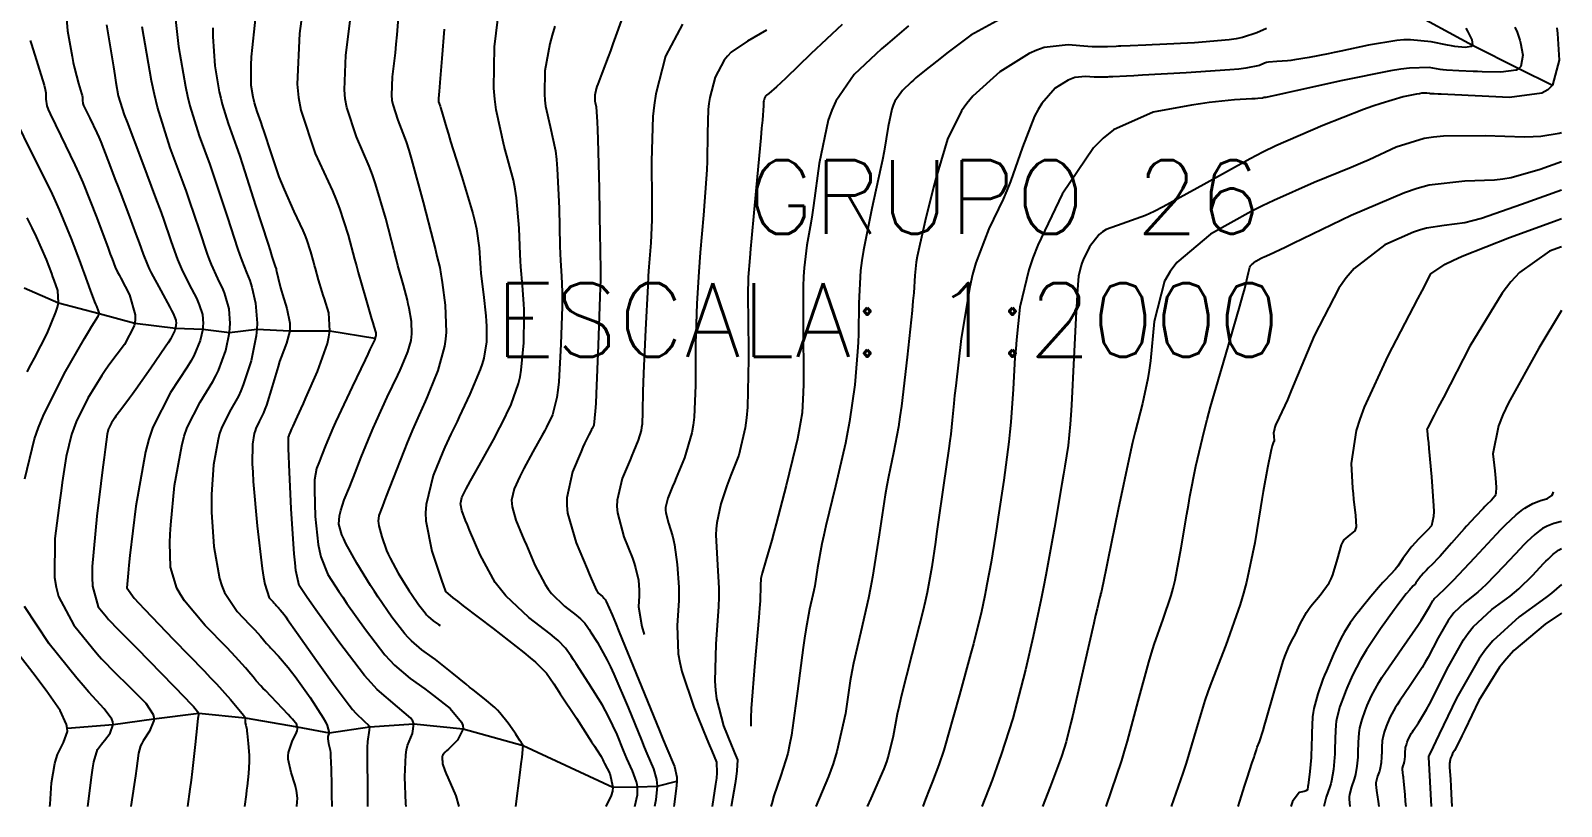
# Model space of a CAD drawing. Header units: metres. Extents: x 837475 to 838479, y 1189012 to 1191015.
# Drawn here: x 838289.4 to 838476.5, y 1189013.9 to 1189108.7 of the extents above; entities that cross this region are included whole.
import ezdxf

# ---------------------------------------------------------------- set-up
doc = ezdxf.new("R2010")
doc.units = ezdxf.units.M
doc.header["$LTSCALE"] = 0.3
for name, color, linetype in [('COTAS 10', 1, 'Continuous'), ('COTAS INT', 252, 'Continuous'), ('DRENAJE', 5, 'Continuous')]:
    doc.layers.add(name, color=color, linetype=linetype)
doc.layers.add('PTOBLIGADO', color=90, linetype='Continuous', lineweight=30)
doc.styles.get("Standard").update_dxf_attribs({"font": 'simplex.shx'})

msp = doc.modelspace()

# ---------------------------------------------------------------- linework, layer by layer
at = {"layer": 'COTAS 10'}
for points in [[(838293.618, 1189112.104), (838293.887, 1189108.648), (838294.456, 1189105.476), (838294.606, 1189104.743), (838294.754, 1189104.073), (838295.259, 1189102.178), (838295.625, 1189100.963), (838295.685, 1189100.721), (838295.726, 1189100.521), (838295.723, 1189100.142), (838295.789, 1189099.738), (838295.873, 1189099.522), (838295.987, 1189099.262), (838296.634, 1189097.947), (838297.481, 1189096.184), (838297.72, 1189095.64), (838297.962, 1189095.073), (838298.849, 1189092.826), (838299.781, 1189090.353), (838300.05, 1189089.644), (838300.324, 1189088.923), (838301.352, 1189086.232), (838302.269, 1189083.803), (838302.473, 1189083.248), (838302.656, 1189082.745), (838303.133, 1189081.352), (838303.669, 1189080.025), (838303.888, 1189079.563), (838304.137, 1189079.06), (838305.295, 1189076.9), (838306.403, 1189074.869), (838306.621, 1189074.447), (838306.802, 1189074.086), (838307.136, 1189073.288), (838307.172, 1189072.852), (838307.165, 1189072.719), (838307.151, 1189072.58), (838307.036, 1189072.034), (838306.487, 1189070.969), (838306.198, 1189070.504), (838305.851, 1189069.965), (838304.101, 1189067.402), (838302.257, 1189064.797), (838301.849, 1189064.231), (838301.485, 1189063.733), (838300.545, 1189062.493), (838299.958, 1189061.737), (838299.817, 1189061.543), (838299.686, 1189061.355), (838299.292, 1189060.736), (838299.01, 1189060.17), (838298.949, 1189060.017), (838298.895, 1189059.865), (838298.766, 1189059.332), (838298.519, 1189057.48), (838298.392, 1189056.497), (838298.239, 1189055.311), (838297.474, 1189049.332), (838296.937, 1189043.185), (838296.928, 1189041.894), (838296.978, 1189040.781), (838297.665, 1189038.244), (838298.664, 1189037.014), (838298.913, 1189036.724), (838299.149, 1189036.456), (838299.899, 1189035.673), (838301.149, 1189034.434), (838301.7, 1189033.878), (838302.34, 1189033.23), (838305.394, 1189030.122), (838308.302, 1189027.12), (838308.85, 1189026.539), (838309.287, 1189026.067), (838309.94, 1189025.264), (838309.831, 1189024.618), (838309.788, 1189024.245), (838309.739, 1189023.788), (838309.518, 1189021.437), (838309.16, 1189018.131), (838309.026, 1189017.073), (838308.877, 1189015.954), (838308.57255, 1189013.87212)], [(838335.28237, 1189013.87212), (838335.262, 1189014.206), (838335.138, 1189017.472), (838335.247, 1189020.166), (838335.334, 1189020.773), (838335.447, 1189021.319), (838336.061, 1189022.792), (838336.251, 1189023.948), (838336.097, 1189024.295), (838335.853, 1189024.653), (838334.224, 1189026.045), (838331.777, 1189028.151), (838331.018, 1189028.96), (838330.223, 1189029.867), (838327.056, 1189033.959), (838324.246, 1189037.894), (838323.675, 1189038.702), (838323.195, 1189039.389), (838322.21, 1189040.85), (838321.823, 1189042.695), (838321.719, 1189043.623), (838321.617, 1189044.731), (838321.262, 1189050.24), (838320.998, 1189055.649), (838320.953, 1189056.695), (838320.921, 1189057.545), (838320.906, 1189058.984), (838320.983, 1189059.175), (838321.008, 1189059.239), (838321.035, 1189059.308), (838321.147, 1189059.595), (838321.325, 1189060.015), (838321.394, 1189060.167), (838321.471, 1189060.335), (838321.82, 1189061.074), (838322.471, 1189062.496), (838322.738, 1189063.095), (838323.042, 1189063.782), (838324.457, 1189067.007), (838325.679, 1189070.419), (838325.863, 1189071.224), (838325.98, 1189071.97), (838325.843, 1189074.158), (838325.301, 1189075.873), (838325.163, 1189076.32), (838325.03, 1189076.755), (838324.59, 1189078.225), (838324.2, 1189079.592), (838324.098, 1189079.962), (838323.998, 1189080.328), (838323.658, 1189081.623), (838323.149, 1189083.153), (838322.943, 1189083.669), (838322.708, 1189084.224), (838321.623, 1189086.561), (838320.414, 1189089.239), (838320.101, 1189090.008), (838319.798, 1189090.791), (838318.782, 1189093.72), (838317.943, 1189096.327), (838317.751, 1189096.907), (838317.577, 1189097.425), (838317.096, 1189098.782), (838316.761, 1189099.849), (838316.678, 1189100.184), (838316.601, 1189100.537), (838316.36, 1189101.955), (838316.344, 1189104.419), (838316.409, 1189105.432), (838316.503, 1189106.588), (838317.094, 1189111.955)], [(838363.27323, 1189013.87212), (838363.599, 1189015.282), (838363.597, 1189016.255), (838363.542, 1189016.563), (838363.462, 1189016.887), (838362.974, 1189018.194), (838362.29, 1189019.738), (838362.088, 1189020.211), (838361.879, 1189020.704), (838361.075, 1189022.649), (838360.037, 1189024.87), (838359.68, 1189025.537), (838359.293, 1189026.227), (838357.643, 1189028.904), (838356.083, 1189031.284), (838355.752, 1189031.786), (838355.465, 1189032.22), (838354.792, 1189033.22), (838353.869, 1189034.132), (838353.423, 1189034.511), (838352.896, 1189034.944), (838350.307, 1189036.965), (838347.491, 1189039.582), (838346.821, 1189040.392), (838346.198, 1189041.239), (838344.342, 1189044.604), (838343.056, 1189047.63), (838342.792, 1189048.262), (838342.568, 1189048.805), (838342.092, 1189050.027), (838341.965, 1189050.659), (838341.962, 1189050.83), (838341.972, 1189051), (838342.121, 1189051.601), (838342.645, 1189052.662), (838342.891, 1189053.123), (838343.181, 1189053.655), (838344.593, 1189056.178), (838346.17, 1189059.041), (838346.564, 1189059.787), (838346.94, 1189060.514), (838348.142, 1189062.971), (838349.036, 1189065.541), (838349.218, 1189066.339), (838349.371, 1189067.173), (838349.684, 1189070.498), (838349.735, 1189073.746), (838349.724, 1189074.533), (838349.7, 1189075.27), (838349.522, 1189077.527), (838349.308, 1189079.778), (838349.261, 1189080.512), (838349.221, 1189081.295), (838349.123, 1189084.522), (838348.806, 1189088.211), (838348.627, 1189089.284), (838348.41, 1189090.379), (838347.297, 1189094.522), (838346.283, 1189098.994), (838346.128, 1189100.296), (838346.027, 1189101.626), (838346.113, 1189106.662), (838346.681, 1189111.369)], [(838388.578, 1189109.391), (838384.771, 1189105.806), (838381.707, 1189102.847), (838381.096, 1189102.269), (838380.589, 1189101.796), (838379.614, 1189100.963), (838379.35, 1189100.784), (838379.291, 1189100.723), (838379.237, 1189100.659), (838379.094, 1189100.386), (838379.012, 1189100.065), (838378.997, 1189099.97), (838378.985, 1189099.871), (838378.972, 1189099.492), (838378.842, 1189097.717), (838378.756, 1189096.739), (838378.649, 1189095.549), (838378.084, 1189089.492), (838377.505, 1189083.287), (838377.39, 1189082.003), (838377.294, 1189080.908), (838377.112, 1189078.521), (838377.085, 1189076.283), (838377.087, 1189075.281), (838377.094, 1189074.114), (838377.153, 1189068.521), (838377.022, 1189062.661), (838376.908, 1189061.325), (838376.761, 1189060.115), (838375.952, 1189056.781), (838374.99, 1189054.336), (838374.746, 1189053.686), (838374.513, 1189053.048), (838373.753, 1189050.841), (838373.263, 1189048.504), (838373.2, 1189047.785), (838373.168, 1189047.034), (838373.314, 1189044.06), (838373.506, 1189040.538), (838373.502, 1189039.442), (838373.475, 1189038.294), (838373.171, 1189033.71), (838373.029, 1189029.18), (838373.104, 1189028.066), (838373.227, 1189027.012), (838374.085, 1189023.71), (838375.065, 1189021.305), (838375.266, 1189020.816), (838375.436, 1189020.404), (838375.795, 1189019.554), (838375.736, 1189018.23), (838375.642, 1189017.518), (838375.516, 1189016.658), (838375.04443, 1189013.87212)], [(838470.833, 1189109.058), (838471.12, 1189108.455), (838471.361, 1189107.751), (838471.434, 1189107.468), (838471.509, 1189107.146), (838471.801, 1189105.665), (838471.574, 1189104.29), (838471.322, 1189104.034), (838470.988, 1189103.833), (838469.098, 1189103.56), (838466.839, 1189103.635), (838466.273, 1189103.653), (838465.731, 1189103.67), (838463.989, 1189103.722), (838462.471, 1189103.816), (838462.071, 1189103.859), (838461.68, 1189103.91), (838460.342, 1189104.156), (838457.938, 1189104.087), (838456.875, 1189103.94), (838455.639, 1189103.738), (838449.742, 1189102.543), (838444.06, 1189101.284), (838442.959, 1189101.04), (838442.064, 1189100.843), (838440.541, 1189100.51), (838440.37, 1189100.482), (838440.328, 1189100.476), (838440.289, 1189100.472), (838440.164, 1189100.463), (838440.066, 1189100.455), (838440.043, 1189100.45), (838440.023, 1189100.445), (838439.964, 1189100.418), (838439.414, 1189100.363), (838439.084, 1189100.34), (838438.677, 1189100.313), (838436.565, 1189100.188), (838433.448, 1189099.867), (838432.407, 1189099.717), (838431.29, 1189099.541), (838426.613, 1189098.682), (838421.753, 1189096.52), (838420.521, 1189095.523), (838419.337, 1189094.352), (838415.47, 1189088.682), (838412.523, 1189082.425), (838411.919, 1189080.885), (838411.407, 1189079.427), (838410.327, 1189074.857), (838409.906, 1189070.873), (838409.81, 1189069.786), (838409.723, 1189068.705), (838409.485, 1189064.857), (838409.201, 1189060.834), (838409.085, 1189059.643), (838408.953, 1189058.418), (838408.343, 1189053.715), (838407.671, 1189049.188), (838407.499, 1189048.073), (838407.334, 1189047.019), (838406.791, 1189043.715), (838406.301, 1189040.991), (838406.169, 1189040.302), (838406.039, 1189039.642), (838405.583, 1189037.493), (838404.905, 1189034.765), (838404.635, 1189033.739), (838404.329, 1189032.596), (838402.928, 1189027.493), (838401.55, 1189022.611), (838401.259, 1189021.608), (838401.006, 1189020.757), (838400.421, 1189018.94), (838399.625, 1189016.902), (838399.239, 1189015.91), (838398.782, 1189014.733), (838398.44823, 1189013.87212)], [(838437.00512, 1189013.87212), (838437.407, 1189015.145), (838437.783, 1189016.328), (838438.097, 1189017.313), (838438.721, 1189019.219), (838438.915, 1189019.772), (838438.959, 1189019.904), (838438.998, 1189020.027), (838439.106, 1189020.396), (838439.231, 1189020.796), (838439.281, 1189020.938), (838439.339, 1189021.093), (838439.604, 1189021.77), (838440.061, 1189023.143), (838440.239, 1189023.738), (838440.44, 1189024.426), (838441.353, 1189027.686), (838442.287, 1189030.931), (838442.502, 1189031.61), (838442.697, 1189032.193), (838443.241, 1189033.502), (838443.702, 1189034.329), (838443.844, 1189034.607), (838443.993, 1189034.906), (838444.586, 1189036.166), (838445.345, 1189037.558), (838445.599, 1189037.941), (838445.872, 1189038.323), (838447.016, 1189039.694), (838448.113, 1189041.199), (838448.356, 1189041.666), (838448.573, 1189042.153), (838449.137, 1189044.094), (838449.617, 1189045.81), (838449.779, 1189046.156), (838449.955, 1189046.446), (838450.701, 1189047.029), (838451.313, 1189047.528), (838451.406, 1189047.765), (838451.465, 1189048.045), (838451.401, 1189049.415), (838451.148, 1189051.392), (838451.089, 1189052.055), (838451.034, 1189052.768), (838450.873, 1189055.761), (838451.479, 1189059.798), (838451.908, 1189061.17), (838452.451, 1189062.652), (838455.352, 1189068.919), (838458.979, 1189075.878), (838459.495, 1189076.87), (838460.562, 1189078.919), (838462.304, 1189080.116), (838463.246, 1189080.571), (838464.388, 1189081.08), (838470.175, 1189083.367), (838476.126, 1189085.548), (838476.51378, 1189085.68618)], [(838457.52438, 1189013.87212), (838457.476, 1189014.487), (838457.41, 1189015.321), (838457.274, 1189016.919), (838457.216, 1189017.384), (838457.199, 1189017.504), (838457.181, 1189017.621), (838457.115, 1189018.014), (838457.083, 1189018.366), (838457.087, 1189018.458), (838457.096, 1189018.546), (838457.179, 1189018.845), (838457.282, 1189019.136), (838457.305, 1189019.219), (838457.325, 1189019.305), (838457.379, 1189019.624), (838457.41, 1189019.962), (838457.416, 1189020.058), (838457.421, 1189020.156), (838457.428, 1189020.52), (838457.449, 1189020.882), (838457.462, 1189020.978), (838457.478, 1189021.072), (838457.562, 1189021.398), (838457.681, 1189021.726), (838457.718, 1189021.821), (838457.757, 1189021.919), (838457.916, 1189022.287), (838458.197, 1189022.796), (838458.313, 1189022.981), (838458.447, 1189023.186), (838459.068, 1189024.09), (838460.038, 1189025.717), (838460.392, 1189026.378), (838460.783, 1189027.131), (838462.501, 1189030.611), (838464.541, 1189034.21), (838465.134, 1189035.038), (838465.74, 1189035.793), (838468.03, 1189037.908), (838470.238, 1189039.551), (838470.792, 1189040.008), (838471.32, 1189040.465), (838473.021, 1189042.123), (838474.341, 1189043.531), (838474.629, 1189043.831), (838474.885, 1189044.092), (838475.529, 1189044.707), (838475.945, 1189045.03), (838476.056, 1189045.106), (838476.165, 1189045.177), (838476.51378, 1189045.36558)]]:
    msp.add_lwpolyline(points, dxfattribs=at)
at = {"layer": 'COTAS INT'}
for points in [[(838323.006, 1189113.775), (838322.252, 1189108.291), (838321.995, 1189102.096), (838322.156, 1189100.486), (838322.416, 1189098.921), (838324.195, 1189093.651), (838326.294, 1189089.093), (838326.758, 1189087.977), (838327.17, 1189086.924), (838328.231, 1189083.651), (838328.995, 1189080.739), (838329.22, 1189079.914), (838329.45, 1189079.081), (838330.328, 1189076.006), (838331.077, 1189073.447), (838331.226, 1189072.94), (838331.35, 1189072.52), (838331.586, 1189071.73), (838331.603, 1189071.461), (838331.588, 1189071.37), (838331.566, 1189071.271), (838331.416, 1189070.852), (838330.874, 1189069.69), (838330.604, 1189069.122), (838330.283, 1189068.448), (838328.69, 1189065.128), (838327.022, 1189061.601), (838326.653, 1189060.798), (838326.325, 1189060.07), (838325.474, 1189058.065), (838324.941, 1189056.696), (838324.812, 1189056.369), (838324.692, 1189056.064), (838324.325, 1189055.15), (838324.111, 1189053.785), (838324.087, 1189053.196), (838324.079, 1189052.516), (838324.176, 1189049.296), (838324.536, 1189045.887), (838324.694, 1189045.087), (838324.877, 1189044.35), (838325.746, 1189042.211), (838327.075, 1189040.125), (838327.547, 1189039.422), (838328.065, 1189038.665), (838330.313, 1189035.479), (838332.699, 1189032.405), (838333.305, 1189031.72), (838333.886, 1189031.105), (838335.786, 1189029.483), (838337.594, 1189028.219), (838338.118, 1189027.83), (838338.652, 1189027.424), (838340.664, 1189025.817), (838342.067, 1189024.18), (838342.218, 1189023.754), (838342.265, 1189023.341), (838341.574, 1189021.948), (838340.466, 1189020.877), (838340.25, 1189020.667), (838340.074, 1189020.493), (838339.765, 1189020.178), (838339.724, 1189020.083), (838339.717, 1189020.049), (838339.711, 1189020.011), (838339.703, 1189019.846), (838339.714, 1189019.615), (838339.72, 1189019.536), (838339.727, 1189019.45), (838339.761, 1189019.088), (838340.035, 1189018.236), (838340.193, 1189017.842), (838340.387, 1189017.38), (838341.384, 1189015.142), (838341.74617, 1189013.87212)], [(838334.542, 1189112.993), (838334.145, 1189108.121), (838334.04, 1189106.99), (838333.939, 1189105.953), (838333.593, 1189102.993), (838333.5, 1189100.757), (838333.558, 1189100.175), (838333.652, 1189099.611), (838334.294, 1189097.708), (838335.301, 1189095.082), (838335.626, 1189094.062), (838335.97, 1189092.914), (838337.377, 1189087.708), (838338.625, 1189082.81), (838338.869, 1189081.857), (838339.068, 1189081.078), (838339.421, 1189079.719), (838339.557, 1189078.879), (838339.621, 1189078.427), (838339.695, 1189077.88), (838340.057, 1189075.114), (838340.183, 1189071.826), (838340.109, 1189070.951), (838339.989, 1189070.09), (838339.161, 1189067.108), (838338.122, 1189064.526), (838337.868, 1189063.918), (838337.629, 1189063.356), (838336.888, 1189061.713), (838336.072, 1189059.868), (838335.786, 1189059.18), (838335.474, 1189058.414), (838334.13, 1189055.006), (838332.874, 1189051.769), (838332.618, 1189051.11), (838332.401, 1189050.555), (838331.95, 1189049.412), (838331.889, 1189048.724), (838331.918, 1189048.456), (838331.967, 1189048.155), (838332.311, 1189046.789), (838332.911, 1189045.149), (838333.121, 1189044.675), (838333.351, 1189044.194), (838334.339, 1189042.383), (838335.398, 1189040.655), (838335.671, 1189040.225), (838335.937, 1189039.817), (838336.825, 1189038.518), (838337.607, 1189037.511), (838337.806, 1189037.286), (838337.996, 1189037.085), (838338.619, 1189036.553), (838339.249, 1189036.108), (838339.445, 1189035.961)], [(838306.961, 1189111.459), (838307.481, 1189106.722), (838308.311, 1189101.846), (838308.577, 1189100.633), (838308.86, 1189099.48), (838310.013, 1189095.81), (838311.307, 1189092.28), (838311.678, 1189091.215), (838312.055, 1189090.111), (838313.461, 1189085.81), (838314.697, 1189082.015), (838314.967, 1189081.231), (838315.204, 1189080.563), (838315.798, 1189079.114), (838316.204, 1189078.116), (838316.322, 1189077.732), (838316.443, 1189077.301), (838316.902, 1189075.357), (838317.106, 1189072.908), (838317.066, 1189072.16), (838316.984, 1189071.381), (838316.342, 1189068.311), (838315.384, 1189065.365), (838315.103, 1189064.663), (838314.816, 1189064.011), (838313.723, 1189062.068), (838312.729, 1189060.093), (838312.504, 1189059.42), (838312.301, 1189058.693), (838311.749, 1189055.613), (838311.506, 1189051.99), (838311.497, 1189050.92), (838311.515, 1189049.821), (838311.788, 1189045.613), (838312.494, 1189041.721), (838312.783, 1189040.821), (838313.112, 1189039.998), (838314.642, 1189037.669), (838316.169, 1189036.101), (838316.497, 1189035.757), (838316.784, 1189035.453), (838317.479, 1189034.683), (838317.857, 1189034.228), (838318.024, 1189034.028), (838318.248, 1189033.759), (838318.577, 1189033.394), (838318.723, 1189033.239), (838318.892, 1189033.06), (838319.702, 1189032.216), (838320.88, 1189030.835), (838321.281, 1189030.317), (838321.715, 1189029.74), (838323.556, 1189027.168), (838325.161, 1189024.707), (838325.447, 1189024.201), (838325.664, 1189023.771), (838325.873, 1189022.851), (838325.719, 1189022.397), (838325.708, 1189022.261), (838325.71, 1189022.12), (838325.827, 1189021.573), (838325.998, 1189020.741), (838326.034, 1189020.42), (838326.064, 1189020.06), (838326.13, 1189018.432), (838326.169, 1189016.479), (838326.181, 1189015.913), (838326.195, 1189015.337), (838326.23213, 1189013.87212)], [(838298.68, 1189109.369), (838299.525, 1189104.211), (838299.693, 1189103.182), (838299.832, 1189102.325), (838300.092, 1189100.672), (838300.572, 1189099.15), (838300.848, 1189098.377), (838301.187, 1189097.452), (838302.931, 1189092.838), (838304.798, 1189087.892), (838305.215, 1189086.757), (838305.588, 1189085.724), (838306.576, 1189082.838), (838307.345, 1189080.688), (838307.581, 1189080.119), (838307.826, 1189079.561), (838308.796, 1189077.638), (838309.67, 1189075.951), (838309.855, 1189075.542), (838310.016, 1189075.158), (838310.391, 1189073.978), (838310.483, 1189072.871), (838310.465, 1189072.533), (838310.429, 1189072.18), (838310.138, 1189070.793), (838309.327, 1189068.921), (838308.961, 1189068.264), (838308.535, 1189067.547), (838306.487, 1189064.453), (838304.347, 1189060.2), (838303.863, 1189058.752), (838303.425, 1189057.187), (838302.238, 1189050.556), (838301.538, 1189044.523), (838301.408, 1189043.334), (838301.306, 1189042.355), (838301.168, 1189040.556), (838302.066, 1189039.329), (838302.616, 1189038.709), (838303.297, 1189037.968), (838306.848, 1189034.279), (838310.596, 1189030.43), (838311.401, 1189029.586), (838312.106, 1189028.84), (838313.812, 1189026.949), (838315.047, 1189025.465), (838315.422, 1189025.013), (838315.584, 1189024.772), (838315.611, 1189024.709), (838315.631, 1189024.649), (838315.638, 1189024.448), (838315.621, 1189024.236), (838315.626, 1189024.169), (838315.635, 1189024.098), (838315.702, 1189023.811), (838315.805, 1189023.277), (838315.838, 1189023.05), (838315.872, 1189022.788), (838316.007, 1189021.559), (838316.099, 1189020.114), (838316.106, 1189019.716), (838316.105, 1189019.319), (838316.032, 1189017.894), (838315.864, 1189016.324), (838315.803, 1189015.836), (838315.736, 1189015.325), (838315.52448, 1189013.87212)], [(838321.92669, 1189013.87212), (838321.932, 1189013.902), (838322.024, 1189014.875), (838321.895, 1189015.811), (838321.818, 1189016.137), (838321.723, 1189016.491), (838321.233, 1189018.011), (838320.885, 1189019.63), (838320.88, 1189020.047), (838320.914, 1189020.45), (838321.368, 1189021.795), (838321.889, 1189022.879), (838321.966, 1189023.118), (838322.014, 1189023.33), (838321.944, 1189023.877), (838321.409, 1189024.516), (838321.163, 1189024.786), (838320.875, 1189025.096), (838319.485, 1189026.556), (838318.087, 1189028.013), (838317.794, 1189028.322), (838317.542, 1189028.59), (838316.974, 1189029.219), (838316.586, 1189029.685), (838316.298, 1189030.031), (838315.646, 1189030.816), (838314.445, 1189032.147), (838313.949, 1189032.672), (838313.382, 1189033.265), (838310.745, 1189035.974), (838308.205, 1189038.983), (838307.699, 1189039.765), (838307.28, 1189040.525), (838306.478, 1189043.085), (838306.41, 1189046.088), (838306.453, 1189047.127), (838306.522, 1189048.256), (838306.993, 1189053.085), (838307.863, 1189057.94), (838308.183, 1189059.086), (838308.538, 1189060.147), (838310.105, 1189063.261), (838311.675, 1189065.779), (838312.032, 1189066.464), (838312.355, 1189067.143), (838313.24, 1189069.552), (838313.707, 1189071.78), (838313.766, 1189072.346), (838313.795, 1189072.89), (838313.647, 1189074.667), (838313.229, 1189076.229), (838313.088, 1189076.637), (838312.937, 1189077.034), (838312.297, 1189078.376), (838311.515, 1189080.062), (838311.274, 1189080.675), (838311.021, 1189081.352), (838310.019, 1189084.324), (838308.822, 1189087.918), (838308.447, 1189088.986), (838308.053, 1189090.086), (838306.472, 1189094.324), (838304.909, 1189099.295), (838304.526, 1189100.858), (838304.165, 1189102.501), (838303.042, 1189109.106)], [(838311.649, 1189109.008), (838311.652, 1189107.939), (838311.92, 1189104.338), (838312.456, 1189101.191), (838312.628, 1189100.409), (838312.81, 1189099.664), (838313.555, 1189097.296), (838314.562, 1189094.474), (838314.91, 1189093.444), (838315.289, 1189092.305), (838316.904, 1189087.296), (838318.374, 1189082.678), (838318.66, 1189081.787), (838318.893, 1189081.064), (838319.3, 1189079.852), (838319.394, 1189079.561), (838319.43, 1189079.418), (838319.471, 1189079.248), (838319.657, 1189078.409), (838319.948, 1189077.222), (838320.056, 1189076.833), (838320.175, 1189076.417), (838320.704, 1189074.698), (838321.068, 1189072.896), (838321.084, 1189072.429), (838321.062, 1189071.975), (838320.676, 1189070.448), (838320.025, 1189068.766), (838319.835, 1189068.214), (838319.643, 1189067.624), (838318.915, 1189065.182), (838318.216, 1189062.888), (838318.042, 1189062.391), (838317.875, 1189061.954), (838317.341, 1189060.876), (838316.92, 1189060.039), (838316.824, 1189059.754), (838316.738, 1189059.446), (838316.505, 1189058.142), (838316.49, 1189055.723), (838316.542, 1189054.712), (838316.619, 1189053.554), (838317.098, 1189048.142), (838317.708, 1189042.916), (838317.866, 1189041.876), (838318.02, 1189041.013), (838318.539, 1189039.364), (838318.955, 1189038.937), (838319.045, 1189038.843), (838319.123, 1189038.76), (838319.312, 1189038.55), (838319.416, 1189038.426), (838319.461, 1189038.371), (838319.522, 1189038.298), (838319.612, 1189038.198), (838319.652, 1189038.156), (838319.698, 1189038.107), (838319.919, 1189037.877), (838320.382, 1189037.296), (838320.581, 1189037.025), (838320.811, 1189036.707), (838321.898, 1189035.164), (838323.37, 1189033.068), (838323.842, 1189032.4), (838324.343, 1189031.696), (838326.386, 1189028.839), (838328.32, 1189026.251), (838328.752, 1189025.715), (838329.139, 1189025.258), (838330.161, 1189024.263), (838330.697, 1189023.805), (838330.777, 1189023.688), (838330.828, 1189023.573), (838330.765, 1189023.193), (838330.579, 1189021.807), (838330.552, 1189021.058), (838330.536, 1189020.151), (838330.565, 1189015.558), (838330.59484, 1189013.87212)], [(838348.72098, 1189013.87212), (838349.246, 1189018.025), (838349.37, 1189019.059), (838349.467, 1189019.897), (838349.587, 1189021.304), (838349.495, 1189021.484), (838349.457, 1189021.549), (838349.414, 1189021.621), (838349.215, 1189021.934), (838348.849, 1189022.476), (838348.701, 1189022.692), (838348.533, 1189022.937), (838347.754, 1189024.057), (838346.761, 1189025.305), (838346.458, 1189025.631), (838346.141, 1189025.947), (838344.895, 1189027.016), (838343.48, 1189028.115), (838343.058, 1189028.45), (838342.622, 1189028.799), (838340.939, 1189030.173), (838339.29, 1189031.499), (838338.875, 1189031.818), (838338.479, 1189032.116), (838337.202, 1189033.018), (838335.941, 1189034.095), (838335.555, 1189034.503), (838335.153, 1189034.958), (838333.569, 1189036.999), (838331.884, 1189039.437), (838331.419, 1189040.142), (838330.955, 1189040.862), (838329.282, 1189043.571), (838327.93, 1189046.006), (838327.668, 1189046.552), (838327.455, 1189047.042), (838327.089, 1189048.352), (838327.159, 1189049.382), (838327.221, 1189049.697), (838327.301, 1189050.025), (838327.743, 1189051.316), (838328.401, 1189052.953), (838328.616, 1189053.498), (838328.847, 1189054.084), (838329.802, 1189056.536), (838330.931, 1189059.308), (838331.272, 1189060.097), (838331.624, 1189060.895), (838332.997, 1189063.854), (838334.267, 1189066.542), (838334.555, 1189067.17), (838334.814, 1189067.747), (838335.521, 1189069.41), (838335.903, 1189070.789), (838335.959, 1189071.187), (838335.993, 1189071.592), (838335.935, 1189073.112), (838335.664, 1189074.746), (838335.564, 1189075.222), (838335.453, 1189075.709), (838334.964, 1189077.555), (838334.292, 1189079.966), (838334.067, 1189080.809), (838333.824, 1189081.728), (838332.804, 1189085.68), (838331.57, 1189089.919), (838331.192, 1189091.019), (838330.798, 1189092.088), (838329.244, 1189095.68), (838328.034, 1189099.266), (838327.857, 1189100.33), (838327.748, 1189101.426), (838327.923, 1189105.642), (838328.472, 1189109.864)], [(838353.479, 1189109.195), (838353.134, 1189108.081), (838352.844, 1189107.027), (838352.244, 1189103.721), (838352.196, 1189100.908), (838352.252, 1189100.165), (838352.339, 1189099.438), (838352.906, 1189096.941), (838353.539, 1189093.95), (838353.667, 1189092.911), (838353.776, 1189091.781), (838354.001, 1189086.941), (838354.103, 1189082.363), (838354.134, 1189081.399), (838354.167, 1189080.566), (838354.296, 1189078.653), (838354.369, 1189076.74), (838354.366, 1189075.907), (838354.353, 1189074.942), (838354.226, 1189070.36), (838353.95, 1189065.724), (838353.844, 1189064.724), (838353.725, 1189063.847), (838353.188, 1189061.707), (838352.443, 1189060.2), (838352.193, 1189059.723), (838351.925, 1189059.219), (838350.797, 1189057.184), (838349.684, 1189055.151), (838349.424, 1189054.649), (838349.185, 1189054.174), (838348.498, 1189052.678), (838348.195, 1189051.285), (838348.199, 1189050.874), (838348.24, 1189050.452), (838348.703, 1189048.84), (838349.495, 1189046.973), (838349.742, 1189046.391), (838350.003, 1189045.782), (838351.046, 1189043.345), (838352.286, 1189040.983), (838352.67, 1189040.419), (838353.072, 1189039.895), (838354.673, 1189038.332), (838356.096, 1189037.221), (838356.386, 1189036.983), (838356.63, 1189036.775), (838357.138, 1189036.274), (838357.508, 1189035.724), (838357.666, 1189035.486), (838357.848, 1189035.21), (838358.705, 1189033.902), (838359.892, 1189031.74), (838360.281, 1189030.926), (838360.697, 1189030.018), (838362.419, 1189025.96), (838364.05, 1189021.971), (838364.409, 1189021.107), (838364.727, 1189020.346), (838365.538, 1189018.466), (838365.917, 1189017.155), (838365.962, 1189016.754), (838365.981, 1189016.336), (838365.835, 1189014.687), (838365.65881, 1189013.87212)], [(838361.892, 1189110.758), (838360.581, 1189107.034), (838360.278, 1189106.197), (838360.002, 1189105.444), (838359.221, 1189103.429), (838358.72, 1189102.132), (838358.62, 1189101.832), (838358.536, 1189101.557), (838358.375, 1189100.779), (838358.365, 1189100.19), (838358.377, 1189100.035), (838358.395, 1189099.882), (838358.514, 1189099.359), (838358.667, 1189097.52), (838358.707, 1189096.539), (838358.747, 1189095.352), (838358.879, 1189089.359), (838358.985, 1189083.431), (838359.007, 1189082.285), (838359.026, 1189081.354), (838359.069, 1189079.78), (838359.037, 1189078.21), (838359.008, 1189077.281), (838358.972, 1189076.138), (838358.769, 1189070.223), (838358.53, 1189064.274), (838358.47, 1189063.109), (838358.414, 1189062.153), (838358.234, 1189060.443), (838358.041, 1189060.052), (838357.976, 1189059.928), (838357.906, 1189059.798), (838357.614, 1189059.27), (838357.11, 1189058.225), (838356.907, 1189057.769), (838356.677, 1189057.24), (838355.616, 1189054.726), (838354.932, 1189051.58), (838354.939, 1189050.652), (838355.032, 1189049.701), (838356.079, 1189046.059), (838357.408, 1189042.91), (838357.679, 1189042.269), (838357.908, 1189041.727), (838358.385, 1189040.603), (838358.609, 1189040.177), (838358.678, 1189040.076), (838358.751, 1189039.981), (838359.039, 1189039.699), (838359.296, 1189039.499), (838359.348, 1189039.456), (838359.392, 1189039.418), (838359.484, 1189039.328), (838359.551, 1189039.229), (838359.579, 1189039.186), (838359.612, 1189039.136), (838359.766, 1189038.9), (838360.491, 1189037.254), (838360.882, 1189036.315), (838361.357, 1189035.166), (838363.763, 1189029.272), (838366.222, 1189023.239), (838366.73, 1189022.002), (838367.163, 1189020.954), (838368.102, 1189018.738), (838368.371, 1189017.424), (838368.382, 1189016.945), (838368.365, 1189016.416), (838368.071, 1189014.091), (838368.02623, 1189013.87212)], [(838369.07, 1189109.439), (838367.014, 1189105.534), (838365.832, 1189100.933), (838365.619, 1189099.565), (838365.455, 1189098.155), (838365.272, 1189092.724), (838365.343, 1189087.724), (838365.34, 1189086.586), (838365.326, 1189085.556), (838365.19, 1189082.724), (838364.969, 1189079.796), (838364.902, 1189078.704), (838364.832, 1189077.49), (838364.556, 1189072.09), (838364.323, 1189066.788), (838364.281, 1189065.635), (838364.248, 1189064.619), (838364.207, 1189062.09), (838364.138, 1189060.56), (838364.086, 1189060.175), (838364.021, 1189059.806), (838363.668, 1189058.609), (838363.098, 1189057.229), (838362.895, 1189056.744), (838362.673, 1189056.214), (838361.711, 1189053.928), (838361.082, 1189051.27), (838361.07, 1189050.505), (838361.129, 1189049.728), (838361.926, 1189046.818), (838362.962, 1189044.183), (838363.17, 1189043.579), (838363.345, 1189043.03), (838363.696, 1189041.5), (838363.775, 1189040.285), (838363.778, 1189039.934), (838363.775, 1189039.577), (838363.695, 1189038.235), (838364.103, 1189035.861), (838364.407, 1189034.853)], [(838396.719, 1189109.246), (838394.136, 1189107.053), (838393.416, 1189106.413), (838392.694, 1189105.76), (838390.072, 1189103.281), (838387.81, 1189100.054), (838387.316, 1189098.927), (838386.879, 1189097.7), (838385.78, 1189092.427), (838385.109, 1189087.285), (838384.943, 1189086.14), (838384.784, 1189085.117), (838384.283, 1189082.427), (838383.94, 1189079.667), (838383.882, 1189078.598), (838383.84, 1189077.398), (838383.822, 1189071.966), (838383.859, 1189066.605), (838383.852, 1189065.449), (838383.837, 1189064.436), (838383.721, 1189061.966), (838383.319, 1189059.669), (838383.124, 1189058.765), (838382.893, 1189057.745), (838381.755, 1189053.095), (838380.537, 1189048.4), (838380.255, 1189047.352), (838379.997, 1189046.414), (838379.264, 1189043.933), (838378.814, 1189042.383), (838378.735, 1189042.03), (838378.675, 1189041.711), (838378.62, 1189040.838), (838378.555, 1189038.999), (838378.489, 1189038.071), (838378.401, 1189036.963), (838377.908, 1189031.448), (838377.492, 1189025.84), (838377.452, 1189024.672), (838377.445, 1189023.671)], [(838407.903, 1189110.046), (838404.336, 1189108.088), (838401.401, 1189105.881), (838400.751, 1189105.387), (838400.171, 1189104.942), (838398.666, 1189103.759), (838397.616, 1189102.867), (838397.323, 1189102.607), (838397.03, 1189102.341), (838395.964, 1189101.334), (838395.044, 1189100.022), (838394.844, 1189099.564), (838394.666, 1189099.065), (838394.219, 1189096.921), (838393.732, 1189093.921), (838393.53, 1189092.882), (838393.297, 1189091.753), (838392.213, 1189086.921), (838391.197, 1189081.85), (838391.007, 1189080.569), (838390.858, 1189079.342), (838390.648, 1189075.356), (838390.6, 1189071.61), (838390.552, 1189070.534), (838390.489, 1189069.441), (838390.137, 1189065.356), (838389.502, 1189060.91), (838389.26, 1189059.589), (838388.991, 1189058.231), (838387.783, 1189053.002), (838386.598, 1189048.134), (838386.344, 1189047.003), (838386.122, 1189045.966), (838385.585, 1189043.002), (838385.238, 1189040.798), (838385.135, 1189040.24), (838385.03, 1189039.705), (838384.624, 1189037.959), (838384.14, 1189035.453), (838383.985, 1189034.438), (838383.821, 1189033.284), (838383.151, 1189027.959), (838382.394, 1189022.585), (838382.174, 1189021.401), (838381.951, 1189020.349), (838381.109, 1189017.647), (838380.228, 1189015.148), (838379.98, 1189014.224), (838379.89409, 1189013.87212)], [(838464.842, 1189108.962), (838465.054, 1189108.576), (838465.585, 1189107.535), (838465.666, 1189106.926), (838465.595, 1189106.813), (838465.484, 1189106.723), (838464.746, 1189106.596), (838463.501, 1189106.72), (838463.07, 1189106.788), (838462.602, 1189106.871), (838460.6, 1189107.292), (838458.061, 1189107.545), (838457.255, 1189107.522), (838456.404, 1189107.458), (838452.956, 1189106.892), (838449.567, 1189106.154), (838448.752, 1189105.981), (838447.991, 1189105.823), (838445.692, 1189105.369), (838443.897, 1189105.072), (838443.455, 1189105.013), (838443.037, 1189104.964), (838441.723, 1189104.873), (838440.696, 1189104.785), (838440.457, 1189104.739), (838440.239, 1189104.683), (838439.618, 1189104.4), (838437.947, 1189104.05), (838437.066, 1189103.952), (838436.005, 1189103.853), (838430.662, 1189103.49), (838425.315, 1189103.192), (838424.251, 1189103.134), (838423.367, 1189103.087), (838421.681, 1189103.005), (838421.183, 1189102.989), (838421.049, 1189102.984), (838420.917, 1189102.978), (838420.455, 1189102.952), (838419.854, 1189102.952), (838419.635, 1189102.963), (838419.393, 1189102.978), (838418.329, 1189103.068), (838417.021, 1189102.918), (838416.627, 1189102.781), (838416.217, 1189102.602), (838414.621, 1189101.611), (838412.985, 1189099.741), (838412.551, 1189099.008), (838412.125, 1189098.182), (838410.653, 1189094.421), (838409.159, 1189090.229), (838408.718, 1189089.132), (838408.266, 1189088.061), (838406.535, 1189084.421), (838404.919, 1189080.264), (838404.538, 1189078.867), (838404.187, 1189077.364), (838403.162, 1189071.048), (838402.482, 1189065.249), (838402.349, 1189064.071), (838402.24, 1189063.08), (838402.046, 1189061.048), (838401.862, 1189059.334), (838401.759, 1189058.543), (838401.634, 1189057.616), (838400.998, 1189053.125), (838400.303, 1189048.316), (838400.14, 1189047.187), (838399.992, 1189046.147), (838399.564, 1189043.125), (838398.981, 1189039.998), (838398.735, 1189038.892), (838398.452, 1189037.681), (838397.122, 1189032.441), (838395.816, 1189027.306), (838395.547, 1189026.162), (838395.319, 1189025.138), (838394.831, 1189022.441), (838394.278, 1189020.112), (838394.009, 1189019.32), (838393.689, 1189018.464), (838392.112, 1189014.84), (838391.67084, 1189013.87212)], [(838475.968, 1189108.981), (838476.019, 1189108.295), (838476.227, 1189105.044), (838475.435, 1189101.995), (838474.856, 1189101.436), (838474.121, 1189101.002), (838470.165, 1189100.468), (838465.985, 1189100.696), (838465.109, 1189100.742), (838464.354, 1189100.78), (838462.643, 1189100.859), (838461.83, 1189100.886), (838461.641, 1189100.893), (838461.469, 1189100.898), (838460.978, 1189100.913), (838460.606, 1189100.936), (838460.508, 1189100.947), (838460.412, 1189100.959), (838460.084, 1189101.019), (838459.447, 1189100.992), (838459.157, 1189100.949), (838458.817, 1189100.892), (838457.178, 1189100.556), (838454.475, 1189099.755), (838453.464, 1189099.404), (838452.341, 1189098.997), (838447.336, 1189097.061), (838441.613, 1189094.558), (838440.037, 1189093.794), (838438.464, 1189092.999), (838432.811, 1189089.872), (838427.853, 1189087.11), (838426.717, 1189086.545), (838425.684, 1189086.067), (838422.811, 1189085.062), (838420.861, 1189084.364), (838420.409, 1189084.079), (838419.996, 1189083.754), (838418.826, 1189082.251), (838418.061, 1189080.629), (838417.905, 1189080.229), (838417.772, 1189079.852), (838417.492, 1189078.667), (838417.329, 1189076.498), (838417.271, 1189075.5), (838417.206, 1189074.33), (838416.924, 1189068.667), (838416.621, 1189062.896), (838416.544, 1189061.657), (838416.469, 1189060.574), (838416.219, 1189057.962), (838415.823, 1189055.457), (838415.655, 1189054.443), (838415.461, 1189053.289), (838414.552, 1189047.962), (838413.502, 1189042.123), (838413.219, 1189040.647), (838412.94, 1189039.232), (838411.963, 1189034.628), (838410.998, 1189030.534), (838410.727, 1189029.441), (838410.455, 1189028.366), (838409.457, 1189024.628), (838408.047, 1189020.208), (838407.515, 1189018.702), (838406.922, 1189017.075), (838405.68833, 1189013.87212)], [(838289.329, 1189107.457), (838289.487, 1189106.957), (838290.295, 1189104.458), (838291.044, 1189101.971), (838291.166, 1189101.477), (838291.25, 1189101.067), (838291.245, 1189100.29), (838291.38, 1189099.463), (838291.552, 1189099.022), (838291.784, 1189098.489), (838293.109, 1189095.797), (838294.818, 1189092.256), (838295.291, 1189091.187), (838295.765, 1189090.08), (838297.477, 1189085.762), (838298.865, 1189082.061), (838299.134, 1189081.342), (838299.353, 1189080.757), (838299.73, 1189079.749), (838300.031, 1189079.144), (838300.202, 1189078.813), (838300.411, 1189078.411), (838301.484, 1189076.366), (838302.194, 1189073.913), (838302.174, 1189073.253), (838302.059, 1189072.602), (838300.865, 1189070.32), (838299.081, 1189067.955), (838298.596, 1189067.252), (838298.114, 1189066.528), (838296.404, 1189063.738), (838294.967, 1189060.863), (838294.658, 1189060.085), (838294.387, 1189059.316), (838293.728, 1189056.603), (838293.27, 1189053.451), (838293.126, 1189052.405), (838292.975, 1189051.283), (838292.365, 1189046.603), (838292.318, 1189041.83), (838292.521, 1189040.649), (838292.818, 1189039.529), (838294.671, 1189035.994), (838296.952, 1189033.185), (838297.519, 1189032.524), (838298.058, 1189031.913), (838299.769, 1189030.127), (838301.265, 1189028.682), (838301.667, 1189028.287), (838302.065, 1189027.893), (838303.46, 1189026.49), (838304.363, 1189025.117), (838304.451, 1189024.744), (838304.468, 1189024.373), (838303.943, 1189023.058), (838303.137, 1189021.86), (838302.977, 1189021.563), (838302.845, 1189021.282), (838302.596, 1189020.392), (838302.347, 1189018.511), (838302.215, 1189017.605), (838302.056, 1189016.531), (838301.65065, 1189013.87212)], [(838339.933, 1189108.843), (838339.656, 1189105.25), (838339.431, 1189102.324), (838339.385, 1189101.743), (838339.346, 1189101.261), (838339.263, 1189100.344), (838339.252, 1189100.087), (838339.259, 1189100.02), (838339.27, 1189099.955), (838339.344, 1189099.736), (838339.465, 1189099.411), (838339.506, 1189099.279), (838339.55, 1189099.129), (838339.736, 1189098.436), (838340.225, 1189096.772), (838340.46, 1189096.01), (838340.738, 1189095.117), (838342.104, 1189090.804), (838343.435, 1189086.327), (838343.691, 1189085.331), (838343.899, 1189084.441), (838344.244, 1189082.104), (838344.339, 1189080.227), (838344.388, 1189079.626), (838344.448, 1189078.99), (838344.749, 1189076.4), (838345.032, 1189073.8), (838345.081, 1189073.159), (838345.117, 1189072.551), (838345.141, 1189070.636), (838344.791, 1189068.623), (838344.592, 1189067.954), (838344.348, 1189067.235), (838343.096, 1189064.236), (838341.8, 1189061.47), (838341.529, 1189060.9), (838341.295, 1189060.414), (838340.766, 1189059.363), (838340.264, 1189058.281), (838340.047, 1189057.776), (838339.798, 1189057.181), (838338.616, 1189054.289), (838337.737, 1189050.756), (838337.678, 1189049.757), (838337.7, 1189048.75), (838338.443, 1189045.038), (838339.467, 1189041.989), (838339.666, 1189041.4), (838339.828, 1189040.921), (838340.106, 1189040.112), (838341.024, 1189039.366), (838341.589, 1189038.927), (838342.289, 1189038.387), (838345.941, 1189035.597), (838349.696, 1189032.666), (838350.461, 1189032.038), (838351.107, 1189031.489), (838352.446, 1189030.165), (838353.349, 1189028.827), (838353.72, 1189028.269), (838354.143, 1189027.628), (838356.105, 1189024.635), (838357.969, 1189021.775), (838358.329, 1189021.217), (838358.622, 1189020.762), (838359.119, 1189019.965), (838359.322, 1189019.564), (838359.43, 1189019.358), (838359.56, 1189019.11), (838360.218, 1189017.873), (838360.571, 1189016.233), (838360.51, 1189015.732), (838360.379, 1189015.21), (838359.69769, 1189013.87212)], [(838379.337, 1189108.727), (838377.04, 1189107.383), (838375.018, 1189106.008), (838374.563, 1189105.546), (838374.154, 1189105.049), (838373.054, 1189102.96), (838372.422, 1189100.499), (838372.308, 1189099.767), (838372.22, 1189099.013), (838372.122, 1189096.108), (838372.093, 1189092.721), (838372.048, 1189091.662), (838371.987, 1189090.552), (838371.637, 1189086.108), (838371.237, 1189081.541), (838371.146, 1189080.353), (838371.063, 1189079.199), (838370.834, 1189075.305), (838370.704, 1189071.535), (838370.684, 1189070.458), (838370.671, 1189069.367), (838370.68, 1189065.305), (838370.503, 1189061.423), (838370.372, 1189060.444), (838370.206, 1189059.507), (838369.311, 1189056.47), (838368.313, 1189054.03), (838368.083, 1189053.469), (838367.872, 1189052.959), (838367.276, 1189051.529), (838367.007, 1189050.39), (838367.001, 1189050.062), (838367.027, 1189049.729), (838367.368, 1189048.482), (838367.859, 1189046.927), (838367.978, 1189046.399), (838368.09, 1189045.829), (838368.434, 1189043.423), (838368.614, 1189040.65), (838368.623, 1189039.849), (838368.614, 1189039.034), (838368.433, 1189035.973), (838368.566, 1189032.521), (838368.755, 1189031.459), (838369.01, 1189030.352), (838370.479, 1189025.973), (838372.056, 1189022.101), (838372.379, 1189021.314), (838372.653, 1189020.65), (838373.231, 1189019.282), (838373.281, 1189017.961), (838373.222, 1189017.327), (838373.132, 1189016.577), (838372.69872, 1189013.87212)], [(838440.455, 1189108.921), (838439.273, 1189108.382), (838437.539, 1189107.797), (838436.776, 1189107.661), (838435.891, 1189107.537), (838431.672, 1189107.181), (838427.41, 1189106.948), (838426.498, 1189106.901), (838425.702, 1189106.862), (838423.795, 1189106.785), (838422.671, 1189106.75), (838422.369, 1189106.737), (838422.071, 1189106.724), (838421.027, 1189106.666), (838419.671, 1189106.666), (838419.177, 1189106.689), (838418.63, 1189106.723), (838416.226, 1189106.928), (838413.275, 1189106.589), (838412.383, 1189106.279), (838411.46, 1189105.875), (838407.856, 1189103.637), (838404.56, 1189100.641), (838403.83, 1189099.76), (838403.18, 1189098.855), (838401.493, 1189095.401), (838400.358, 1189091.677), (838400.055, 1189090.602), (838399.758, 1189089.509), (838398.729, 1189085.401), (838397.93, 1189081.807), (838397.779, 1189081.037), (838397.658, 1189080.364), (838397.474, 1189078.746), (838397.341, 1189076.615), (838397.252, 1189075.619), (838397.141, 1189074.446), (838396.552, 1189068.746), (838395.846, 1189062.787), (838395.661, 1189061.451), (838395.48, 1189060.252), (838394.865, 1189057.059), (838394.243, 1189054.124), (838394.058, 1189053.088), (838393.867, 1189051.956), (838393.132, 1189047.059), (838392.316, 1189041.877), (838392.075, 1189040.565), (838391.826, 1189039.305), (838390.873, 1189035.2), (838389.978, 1189031.38), (838389.766, 1189030.3), (838389.57, 1189029.211), (838388.991, 1189025.2), (838387.965, 1189020.562), (838387.487, 1189019.078), (838386.924, 1189017.507), (838385.37082, 1189013.87212)], [(838288.69, 1189053.874), (838289.878, 1189058.766), (838290.366, 1189060.154), (838290.924, 1189061.556), (838293.515, 1189066.74), (838295.999, 1189071.031), (838296.49, 1189071.871), (838296.895, 1189072.559), (838297.646, 1189073.784), (838297.774, 1189074.029), (838297.786, 1189074.099), (838297.789, 1189074.169), (838297.713, 1189074.432), (838297.476, 1189074.983), (838297.378, 1189075.235), (838297.264, 1189075.531), (838296.735, 1189076.959), (838295.998, 1189078.96), (838295.754, 1189079.616), (838295.494, 1189080.317), (838294.409, 1189083.219), (838292.94, 1189086.76), (838292.438, 1189087.864), (838291.894, 1189089.022), (838289.584, 1189093.647), (838287.581, 1189097.716)], [(838476.51378, 1189096.1719), (838476.24, 1189096.076), (838473.982, 1189095.709), (838473.065, 1189095.666), (838472.022, 1189095.649), (838467.204, 1189095.799), (838462.1, 1189095.777), (838460.876, 1189095.652), (838459.735, 1189095.474), (838456.301, 1189094.403), (838453.006, 1189092.882), (838451.952, 1189092.422), (838450.837, 1189091.944), (838446.301, 1189090.078), (838441.353, 1189087.909), (838439.978, 1189087.24), (838438.601, 1189086.542), (838433.611, 1189083.777), (838429.511, 1189080.342), (838428.695, 1189079.223), (838428.018, 1189078.03), (838426.725, 1189073.114), (838426.269, 1189068.299), (838426.12, 1189067.171), (838425.96, 1189066.131), (838425.299, 1189063.114), (838424.403, 1189059.644), (838424.095, 1189058.318), (838423.762, 1189056.834), (838422.344, 1189050.159), (838421.064, 1189043.936), (838420.818, 1189042.738), (838420.619, 1189041.768), (838420.292, 1189040.159), (838420.271, 1189040.044), (838420.264, 1189040.016), (838420.257, 1189039.989), (838420.19, 1189039.788), (838420.176, 1189039.741), (838420.161, 1189039.687), (838420.095, 1189039.44), (838419.765, 1189038.015), (838419.583, 1189037.219), (838419.362, 1189036.249), (838418.238, 1189031.297), (838417.053, 1189026.131), (838416.794, 1189025.027), (838416.564, 1189024.064), (838415.985, 1189021.762), (838415.448, 1189020.079), (838415.246, 1189019.506), (838415.02, 1189018.886), (838414.009, 1189016.261), (838413.08776, 1189013.87212)], [(838420.84933, 1189013.87212), (838421.534, 1189015.769), (838422.765, 1189019.467), (838423.117, 1189020.626), (838423.473, 1189021.845), (838424.799, 1189026.735), (838426.092, 1189031.478), (838426.427, 1189032.603), (838426.754, 1189033.646), (838427.853, 1189036.735), (838428.818, 1189039.627), (838429.061, 1189040.546), (838429.292, 1189041.517), (838430.038, 1189045.45), (838430.724, 1189049.58), (838430.918, 1189050.675), (838431.114, 1189051.748), (838431.836, 1189055.45), (838432.843, 1189059.711), (838433.218, 1189061.138), (838433.635, 1189062.672), (838435.488, 1189069.102), (838437.208, 1189074.972), (838437.541, 1189076.153), (838437.811, 1189077.14), (838438.268, 1189079.102), (838438.437, 1189079.743), (838438.525, 1189079.899), (838438.632, 1189080.045), (838439.167, 1189080.493), (838439.818, 1189080.853), (838439.997, 1189080.944), (838440.176, 1189081.032), (838440.822, 1189081.315), (838442.747, 1189082.207), (838443.733, 1189082.678), (838444.915, 1189083.247), (838450.822, 1189086.11), (838457.324, 1189088.883), (838458.881, 1189089.394), (838460.334, 1189089.794), (838464.703, 1189090.313), (838468.358, 1189090.405), (838469.361, 1189090.536), (838470.359, 1189090.713), (838473.931, 1189091.733), (838476.51378, 1189092.64507)], [(838476.51378, 1189089.16205), (838471.622, 1189087.389), (838466.737, 1189085.717), (838465.657, 1189085.406), (838464.695, 1189085.161), (838462.201, 1189084.827), (838460.035, 1189084.526), (838459.279, 1189084.301), (838458.455, 1189084.016), (838454.913, 1189082.475), (838451.167, 1189079.593), (838450.213, 1189078.462), (838449.296, 1189077.186), (838446.286, 1189071.373), (838443.946, 1189065.728), (838443.451, 1189064.559), (838443.023, 1189063.56), (838442.03, 1189061.373), (838441.583, 1189060.428), (838441.499, 1189060.213), (838441.432, 1189060.018), (838441.335, 1189059.479), (838441.355, 1189059.112), (838441.362, 1189059.024), (838441.369, 1189058.943), (838441.4, 1189058.7), (838441.408, 1189058.532), (838441.401, 1189058.497), (838441.389, 1189058.468), (838441.314, 1189058.407), (838441.141, 1189057.906), (838441.068, 1189057.599), (838440.985, 1189057.219), (838440.592, 1189055.243), (838440.072, 1189052.343), (838439.909, 1189051.381), (838439.736, 1189050.351), (838439.042, 1189046.056), (838438.039, 1189041.255), (838437.672, 1189039.906), (838437.266, 1189038.547), (838435.477, 1189033.566), (838433.693, 1189028.967), (838433.291, 1189027.849), (838432.929, 1189026.798), (838431.952, 1189023.566), (838430.984, 1189020.242), (838430.628, 1189019.134), (838430.233, 1189017.944), (838428.80395, 1189013.87212)], [(838288.981, 1189066.973), (838289.433, 1189067.812), (838289.876, 1189068.648), (838291.401, 1189071.644), (838292.498, 1189074.263), (838292.672, 1189074.861), (838292.789, 1189075.403), (838292.741, 1189076.903), (838292.273, 1189078.174), (838292.125, 1189078.573), (838291.969, 1189078.993), (838291.34, 1189080.676), (838290.116, 1189083.441), (838289.585, 1189084.541), (838288.971, 1189085.787)], [(838476.51378, 1189082.2324), (838475.051, 1189081.696), (838471.39, 1189079.109), (838470.344, 1189077.948), (838469.285, 1189076.594), (838465.343, 1189070.098), (838462.092, 1189063.846), (838461.467, 1189062.646), (838460.963, 1189061.677), (838460.136, 1189060.098), (838460.099, 1189060.031), (838460.093, 1189060.017), (838460.087, 1189060.004), (838460.08, 1189059.97), (838460.083, 1189059.947), (838460.084, 1189059.94), (838460.084, 1189059.934), (838460.086, 1189059.913), (838460.09, 1189059.874), (838460.092, 1189059.858), (838460.094, 1189059.838), (838460.107, 1189059.746), (838460.199, 1189058.818), (838460.252, 1189058.272), (838460.316, 1189057.6), (838460.647, 1189054.126), (838460.895, 1189050.595), (838460.907, 1189049.887), (838460.895, 1189049.295), (838460.649, 1189048.131), (838460.156, 1189047.638), (838459.988, 1189047.469), (838459.808, 1189047.287), (838459.045, 1189046.511), (838458.236, 1189045.62), (838458.027, 1189045.364), (838457.824, 1189045.105), (838457.146, 1189044.138), (838456.526, 1189043.24), (838456.361, 1189043.025), (838456.198, 1189042.824), (838455.632, 1189042.216), (838454.931, 1189041.489), (838454.682, 1189041.213), (838454.409, 1189040.904), (838453.229, 1189039.516), (838452.028, 1189038.048), (838451.742, 1189037.687), (838451.476, 1189037.348), (838450.686, 1189036.288), (838449.974, 1189035.135), (838449.758, 1189034.737), (838449.533, 1189034.303), (838448.653, 1189032.452), (838447.789, 1189030.446), (838447.575, 1189029.916), (838447.372, 1189029.397), (838446.728, 1189027.613), (838446.268, 1189025.838), (838446.18, 1189025.325), (838446.11, 1189024.802), (838445.998, 1189022.834), (838445.961, 1189020.877), (838445.937, 1189020.362), (838445.908, 1189019.858), (838445.753, 1189018.132), (838445.591, 1189016.783), (838445.557, 1189016.516), (838445.528, 1189016.296), (838445.462, 1189015.888), (838445.284, 1189015.774), (838445.185, 1189015.74), (838445.063, 1189015.704), (838444.443, 1189015.565), (838443.653, 1189014.473), (838443.43759, 1189013.87212)], [(838476.51378, 1189074.43834), (838473.738, 1189069.854), (838470.033, 1189063.181), (838469.35, 1189061.702), (838468.816, 1189060.383), (838468.125, 1189056.954), (838468.36, 1189054.876), (838468.409, 1189054.409), (838468.452, 1189053.989), (838468.551, 1189052.866), (838468.495, 1189052.126), (838468.441, 1189051.948), (838468.37, 1189051.782), (838467.973, 1189051.277), (838467.363, 1189050.714), (838467.157, 1189050.51), (838466.936, 1189050.286), (838466.006, 1189049.303), (838464.927, 1189048.119), (838464.612, 1189047.767), (838464.29, 1189047.406), (838463.069, 1189046.016), (838461.943, 1189044.738), (838461.681, 1189044.448), (838461.44, 1189044.184), (838460.75, 1189043.461), (838460.247, 1189042.962), (838460.009, 1189042.724), (838459.653, 1189042.364), (838459.36, 1189042.04), (838459.284, 1189041.948), (838459.21, 1189041.854), (838458.964, 1189041.502), (838458.739, 1189041.176), (838458.679, 1189041.098), (838458.62, 1189041.025), (838458.414, 1189040.804), (838458.159, 1189040.541), (838458.069, 1189040.44), (838457.97, 1189040.328), (838457.542, 1189039.824), (838456.769, 1189038.816), (838456.452, 1189038.385), (838456.092, 1189037.889), (838454.421, 1189035.552), (838452.699, 1189033.004), (838452.307, 1189032.376), (838451.951, 1189031.781), (838450.969, 1189029.911), (838450.281, 1189028.314), (838450.111, 1189027.893), (838449.949, 1189027.479), (838449.437, 1189026.06), (838449.07, 1189024.647), (838449.001, 1189024.238), (838448.944, 1189023.822), (838448.856, 1189022.255), (838448.823, 1189020.677), (838448.803, 1189020.253), (838448.777, 1189019.834), (838448.644, 1189018.371), (838448.409, 1189016.986), (838448.32, 1189016.617), (838448.221, 1189016.254), (838447.774, 1189014.994), (838447.46511, 1189013.87212)], [(838450.67837, 1189013.87212), (838450.6, 1189014.735), (838450.613, 1189015.03), (838450.644, 1189015.316), (838450.909, 1189016.278), (838451.241, 1189017.214), (838451.315, 1189017.484), (838451.381, 1189017.759), (838451.556, 1189018.789), (838451.655, 1189019.877), (838451.674, 1189020.188), (838451.689, 1189020.503), (838451.713, 1189021.677), (838451.779, 1189022.842), (838451.821, 1189023.152), (838451.873, 1189023.455), (838452.145, 1189024.506), (838452.526, 1189025.562), (838452.647, 1189025.869), (838452.773, 1189026.183), (838453.284, 1189027.369), (838454.19, 1189029.008), (838454.565, 1189029.606), (838454.995, 1189030.267), (838456.995, 1189033.178), (838458.956, 1189035.989), (838459.359, 1189036.588), (838459.703, 1189037.108), (838460.443, 1189038.339), (838460.803, 1189038.975), (838460.908, 1189039.122), (838461.016, 1189039.255), (838461.421, 1189039.63), (838462.366, 1189040.52), (838462.813, 1189040.979), (838463.341, 1189041.529), (838465.917, 1189044.285), (838468.581, 1189047.126), (838469.163, 1189047.73), (838469.678, 1189048.256), (838470.978, 1189049.498), (838471.817, 1189050.15), (838472.041, 1189050.304), (838472.262, 1189050.446), (838473.03, 1189050.862), (838473.756, 1189051.163), (838473.95, 1189051.233), (838474.141, 1189051.297), (838474.808, 1189051.478), (838475.353, 1189051.872), (838475.467, 1189052.07), (838475.567, 1189052.306)], [(838476.51378, 1189048.6709), (838475.769, 1189048.481), (838475.577, 1189048.422), (838475.393, 1189048.361), (838474.788, 1189048.122), (838474.214, 1189047.811), (838474.049, 1189047.705), (838473.881, 1189047.59), (838473.254, 1189047.103), (838472.281, 1189046.174), (838471.896, 1189045.781), (838471.461, 1189045.329), (838469.469, 1189043.204), (838467.331, 1189040.997), (838466.802, 1189040.493), (838466.302, 1189040.036), (838464.726, 1189038.769), (838463.378, 1189037.524), (838463.021, 1189037.08), (838462.672, 1189036.593), (838461.472, 1189034.475), (838460.243, 1189032.12), (838459.876, 1189031.483), (838459.497, 1189030.853), (838458.031, 1189028.634), (838456.721, 1189026.727), (838456.439, 1189026.294), (838456.193, 1189025.902), (838455.6, 1189024.828), (838455.265, 1189024.051), (838455.182, 1189023.845), (838455.103, 1189023.644), (838454.854, 1189022.952), (838454.675, 1189022.264), (838454.641, 1189022.065), (838454.614, 1189021.862), (838454.571, 1189021.099), (838454.555, 1189020.33), (838454.545, 1189020.123), (838454.533, 1189019.919), (838454.468, 1189019.207), (838454.353, 1189018.532), (838454.31, 1189018.352), (838454.261, 1189018.175), (838454.044, 1189017.561), (838453.87, 1189016.931), (838453.85, 1189016.744), (838453.841, 1189016.551), (838453.909, 1189015.807), (838454.049, 1189014.978), (838454.086, 1189014.732), (838454.122, 1189014.477), (838454.19776, 1189013.87212)], [(838476.51378, 1189040.99095), (838475.31, 1189039.933), (838474.781, 1189039.523), (838474.174, 1189039.067), (838471.335, 1189037.047), (838468.128, 1189034.116), (838467.289, 1189033.085), (838466.473, 1189031.959), (838463.701, 1189027.103), (838461.581, 1189022.692), (838461.174, 1189021.847), (838460.846, 1189021.166), (838460.312, 1189020.064), (838460.291, 1189020.029), (838460.287, 1189020.019), (838460.282, 1189020.01), (838460.269, 1189019.977), (838460.26, 1189019.932), (838460.259, 1189019.921), (838460.259, 1189019.88), (838460.61147, 1189013.87212)], [(838296.40175, 1189013.87212), (838296.871, 1189017.733), (838297.006, 1189018.596), (838297.138, 1189019.323), (838297.58, 1189020.803), (838298.072, 1189021.47), (838298.234, 1189021.683), (838298.407, 1189021.908), (838299.127, 1189022.826), (838299.493, 1189023.889), (838299.443, 1189024.206), (838299.328, 1189024.533), (838298.366, 1189025.794), (838296.495, 1189027.819), (838295.807, 1189028.627), (838295.045, 1189029.543), (838291.677, 1189033.743), (838288.657, 1189038.278)], [(838476.51378, 1189037.48176), (838474.547, 1189036.123), (838470.718, 1189032.906), (838469.807, 1189031.917), (838468.96, 1189030.884), (838466.44, 1189026.797), (838464.702, 1189023.206), (838464.349, 1189022.486), (838464.05, 1189021.885), (838463.434, 1189020.706), (838463.206, 1189020.314), (838463.153, 1189020.209), (838463.104, 1189020.105), (838462.963, 1189019.743), (838462.878, 1189019.367), (838462.863, 1189019.253), (838462.854, 1189019.136), (838462.853, 1189018.682), (838462.941, 1189017.148), (838462.988, 1189016.351), (838463.044, 1189015.392), (838463.13313, 1189013.87212)], [(838291.75761, 1189013.87212), (838291.767, 1189014.151), (838291.961, 1189016.733), (838292.357, 1189019.119), (838292.507, 1189019.679), (838292.675, 1189020.195), (838293.426, 1189021.693), (838293.887, 1189023.03), (838293.872, 1189023.444), (838293.794, 1189023.877), (838292.995, 1189025.601), (838291.302, 1189028.01), (838290.66, 1189028.875), (838289.943, 1189029.827), (838286.729, 1189033.98)]]:
    msp.add_lwpolyline(points, dxfattribs=at)
at = {"layer": 'DRENAJE'}
for p, q in [((838457.556, 1189111.29), (838465.6305, 1189106.8695)), ((838465.6305, 1189106.8695), (838471.322, 1189104.034)), ((838471.322, 1189104.034), (838475.435, 1189101.995)), ((838288.611, 1189077.219), (838292.789, 1189075.403)), ((838292.789, 1189075.403), (838297.786, 1189074.099)), ((838297.786, 1189074.099), (838302.1165, 1189072.9275)), ((838302.1165, 1189072.9275), (838307.0935, 1189072.307)), ((838307.0935, 1189072.307), (838310.429, 1189072.18)), ((838310.429, 1189072.18), (838313.707, 1189071.78)), ((838313.707, 1189071.78), (838317.066, 1189072.16)), ((838317.066, 1189072.16), (838321.062, 1189071.975)), ((838321.062, 1189071.975), (838325.98, 1189071.97)), ((838325.98, 1189071.97), (838331.491, 1189071.0615)), ((838304.4595, 1189024.5585), (838309.94, 1189025.264)), ((838309.94, 1189025.264), (838315.621, 1189024.679)), ((838293.872, 1189023.444), (838299.493, 1189023.889)), ((838299.493, 1189023.889), (838304.4595, 1189024.5585)), ((838315.621, 1189024.679), (838321.979, 1189023.6035)), ((838321.979, 1189023.6035), (838325.873, 1189022.851)), ((838325.873, 1189022.851), (838330.828, 1189023.573)), ((838330.828, 1189023.573), (838336.251, 1189023.948)), ((838336.251, 1189023.948), (838342.265, 1189023.341)), ((838342.265, 1189023.341), (838349.587, 1189021.304)), ((838349.587, 1189021.304), (838360.571, 1189016.233)), ((838360.571, 1189016.233), (838363.597, 1189016.255)), ((838363.597, 1189016.255), (838365.981, 1189016.336)), ((838365.981, 1189016.336), (838368.382, 1189016.945))]:
    msp.add_line(p, q, dxfattribs=at)

# ---------------------------------------------------------------- texts
at = {"layer": 'PTOBLIGADO', "insert": (838346.15774, 1189092.80699), "char_height": 9, "width": 511.0231346, "attachment_point": 1}
msp.add_mtext('     GRUPO 26\\PESCALA: 1:2000\\P', dxfattribs=at)

doc.saveas('drawing.dxf')
